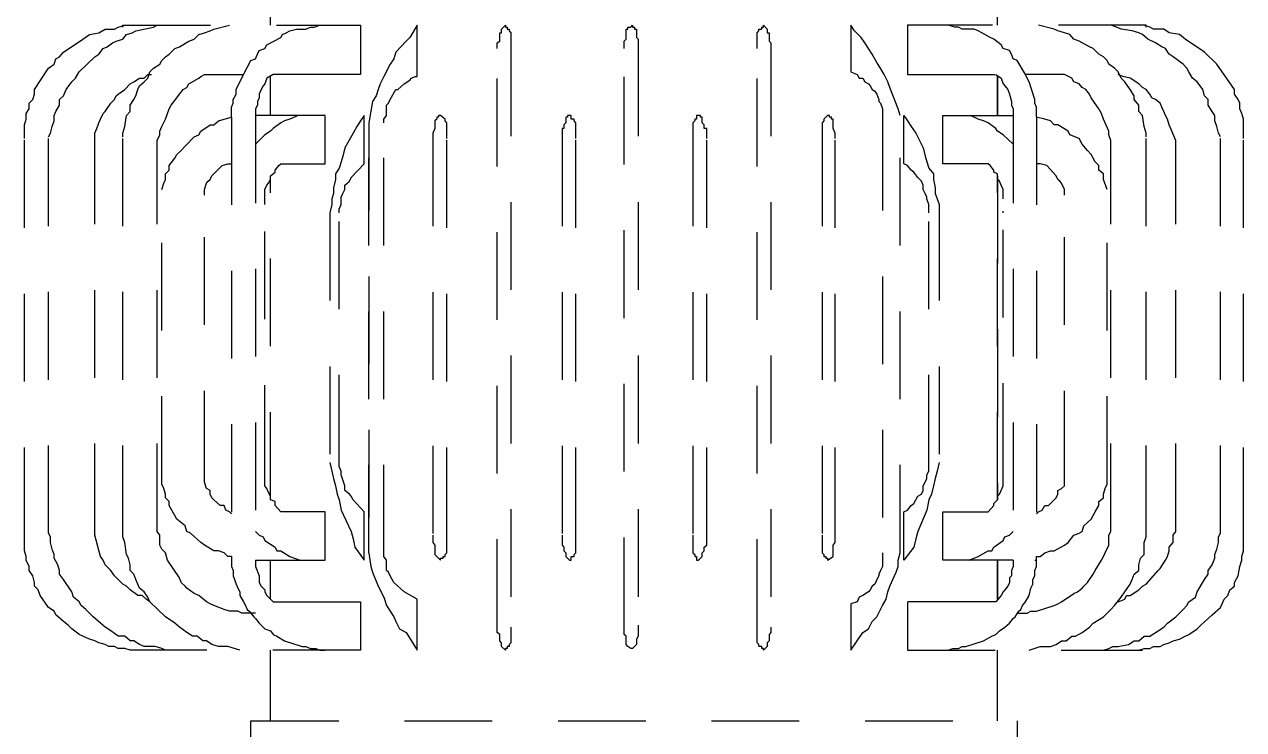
# Model space of a CAD drawing. Header units: metres. Extents: x 3162.2 to 3239.3, y 1435.1 to 1475.8.
# Drawn here: x 3177.377 to 3180.156, y 1465.12 to 1466.728 of the extents above; entities that cross this region are included whole.
import ezdxf

# ---------------------------------------------------------------- set-up
doc = ezdxf.new("R2010")
doc.units = ezdxf.units.M
doc.linetypes.add('CONTORNO_QUADRO_T', pattern=[0.35, 0.2, -0.15])
doc.layers.add('PDF29_Geometry', color=7, linetype='Continuous')

msp = doc.modelspace()

# ---------------------------------------------------------------- linework, layer by layer
at = {"layer": 'PDF29_Geometry', "linetype": 'CONTORNO_QUADRO_T', "lineweight": 25}
for points in [[(3177.9379, 1466.7259), (3177.9379, 1466.927)], [(3179.5952, 1466.7259), (3179.5952, 1466.927)], [(3177.9252, 1466.3174), (3177.9252, 1466.3343), (3177.9252, 1466.3386), (3177.9252, 1466.3513), (3177.9294, 1466.3618), (3177.9337, 1466.3661), (3177.9379, 1466.3745), (3177.9379, 1466.383), (3177.9485, 1466.3915), (3177.9485, 1466.3957), (3177.9569, 1466.4063), (3177.9612, 1466.4105), (3178.0628, 1466.4105), (3178.0628, 1466.5206), (3177.904, 1466.5206), (3177.904, 1465.5067), (3177.904, 1465.4919), (3177.9125, 1465.4707), (3177.9125, 1465.4665), (3177.9125, 1465.4559), (3177.9167, 1465.4475), (3177.9252, 1465.439), (3177.9252, 1465.4348), (3177.9294, 1465.4263), (3177.9442, 1465.4115), (3178.1432, 1465.4115), (3178.1432, 1465.3014), (3177.6627, 1465.3014), (3177.6183, 1465.3014), (3177.6056, 1465.3056), (3177.5908, 1465.3056), (3177.5823, 1465.3099), (3177.5696, 1465.3099), (3177.5611, 1465.3141), (3177.5463, 1465.3183), (3177.5378, 1465.3226), (3177.5251, 1465.3268), (3177.5103, 1465.3332), (3177.5019, 1465.3374), (3177.4849, 1465.3501), (3177.4765, 1465.3586), (3177.4659, 1465.367), (3177.4489, 1465.3818), (3177.4447, 1465.3903), (3177.432, 1465.3988), (3177.413, 1465.4263), (3177.4087, 1465.439), (3177.4003, 1465.4475), (3177.4003, 1465.4559), (3177.396, 1465.4707), (3177.3876, 1465.4834), (3177.3876, 1465.4919), (3177.3812, 1465.5067), (3177.3812, 1465.5152), (3177.377, 1465.5279), (3177.377, 1465.5364), (3177.377, 1465.5512), (3177.377, 1465.5639), (3177.377, 1466.4677), (3177.377, 1466.4761), (3177.377, 1466.491), (3177.377, 1466.4994), (3177.3812, 1466.5121), (3177.3812, 1466.5248), (3177.3876, 1466.5354), (3177.3876, 1466.5481), (3177.396, 1466.5566), (3177.4003, 1466.5693), (3177.4003, 1466.5799), (3177.432, 1466.6285), (3177.4447, 1466.637), (3177.4489, 1466.6497), (3177.4574, 1466.6539), (3177.4659, 1466.6645), (3177.5103, 1466.6942), (3177.5251, 1466.7047), (3177.5463, 1466.709), (3177.5611, 1466.7174), (3177.5696, 1466.7174), (3177.5823, 1466.7174), (3177.5908, 1466.7217), (3177.6056, 1466.7259)], [(3177.6987, 1465.3014), (3177.6902, 1465.3056), (3177.6754, 1465.3099), (3177.6627, 1465.3099), (3177.65, 1465.3099), (3177.6394, 1465.3141), (3177.6267, 1465.3226), (3177.6183, 1465.3226), (3177.6056, 1465.3332), (3177.5908, 1465.3332), (3177.5738, 1465.3459), (3177.5611, 1465.3543), (3177.5505, 1465.3628), (3177.5336, 1465.3776), (3177.5251, 1465.3861), (3177.5167, 1465.3945), (3177.5061, 1465.403), (3177.5019, 1465.4115), (3177.4892, 1465.4221), (3177.4849, 1465.4348), (3177.4659, 1465.4623), (3177.4574, 1465.475), (3177.4574, 1465.4834), (3177.4532, 1465.4961), (3177.4447, 1465.511), (3177.4447, 1465.5194), (3177.4405, 1465.5321), (3177.4362, 1465.5469), (3177.4362, 1465.5596), (3177.432, 1465.5681), (3177.432, 1466.4719), (3177.4362, 1466.4804), (3177.4405, 1466.4952), (3177.4447, 1466.5079), (3177.4447, 1466.5206), (3177.4489, 1466.5291), (3177.4574, 1466.5439), (3177.4574, 1466.5566), (3177.4659, 1466.565), (3177.4722, 1466.5799), (3177.4849, 1466.5968), (3177.4934, 1466.6053), (3177.5019, 1466.6201), (3177.5378, 1466.6539), (3177.5463, 1466.6603), (3177.5569, 1466.673), (3177.5654, 1466.6772), (3177.5781, 1466.6857), (3177.5865, 1466.6899), (3177.6013, 1466.6942), (3177.6098, 1466.7047), (3177.6225, 1466.709), (3177.631, 1466.7132), (3177.6712, 1466.7217), (3177.6797, 1466.7259)], [(3177.868, 1465.3014), (3177.8405, 1465.3099), (3177.8278, 1465.3099), (3177.8194, 1465.3099), (3177.8045, 1465.3141), (3177.7918, 1465.3226), (3177.7834, 1465.3226), (3177.7707, 1465.3332), (3177.7601, 1465.3332), (3177.7474, 1465.3416), (3177.7305, 1465.3543), (3177.7199, 1465.3628), (3177.6987, 1465.3776), (3177.6627, 1465.4115), (3177.6585, 1465.4221), (3177.65, 1465.4348), (3177.6394, 1465.4432), (3177.6352, 1465.4517), (3177.631, 1465.4623), (3177.6267, 1465.475), (3177.6183, 1465.4834), (3177.6183, 1465.4961), (3177.614, 1465.511), (3177.6098, 1465.5194), (3177.6056, 1465.5469), (3177.6013, 1465.5596), (3177.6013, 1465.5681), (3177.6013, 1466.4719), (3177.6013, 1466.4804), (3177.6056, 1466.4952), (3177.6098, 1466.5206), (3177.6183, 1466.5291), (3177.6183, 1466.5439), (3177.6267, 1466.5566), (3177.631, 1466.565), (3177.6352, 1466.5799), (3177.6394, 1466.5883), (3177.65, 1466.5968), (3177.6585, 1466.6053), (3177.6627, 1466.6201), (3177.6712, 1466.6285), (3177.686, 1466.637), (3177.6902, 1466.6455), (3177.6987, 1466.6539), (3177.7072, 1466.6603), (3177.7199, 1466.673), (3177.7305, 1466.6772), (3177.7516, 1466.6899), (3177.7643, 1466.6942), (3177.7749, 1466.7047), (3177.7876, 1466.709), (3177.8003, 1466.7132), (3177.8088, 1466.7174), (3177.8448, 1466.7259)], [(3177.6013, 1466.7217), (3177.6013, 1466.7259), (3178.1432, 1466.7259), (3178.1432, 1466.6137), (3177.9442, 1466.6137), (3177.9294, 1466.6053), (3177.9252, 1466.5926), (3177.921, 1466.5883), (3177.9167, 1466.5799), (3177.9125, 1466.5693), (3177.9125, 1466.5608), (3177.9083, 1466.5523), (3177.9083, 1466.5439), (3177.904, 1466.5354), (3177.904, 1466.5164)], [(3177.849, 1466.5164), (3177.849, 1465.5152), (3177.8405, 1465.5152), (3177.8321, 1465.5237), (3177.8194, 1465.5279), (3177.8088, 1465.5279), (3177.7876, 1465.5406), (3177.7791, 1465.5469), (3177.7559, 1465.5681), (3177.7474, 1465.5723), (3177.7432, 1465.585), (3177.7241, 1465.5999), (3177.7199, 1465.6083), (3177.7072, 1465.6316), (3177.7072, 1465.6401), (3177.6987, 1465.6485), (3177.6987, 1465.657), (3177.6945, 1465.6697), (3177.6902, 1465.6803), (3177.6902, 1466.3513), (3177.6945, 1466.3661), (3177.6987, 1466.3745), (3177.6987, 1466.3872), (3177.7072, 1466.3957), (3177.7072, 1466.4063), (3177.7199, 1466.4232), (3177.7241, 1466.4317), (3177.7347, 1466.4402), (3177.7432, 1466.4507), (3177.7643, 1466.4719), (3177.7749, 1466.4761), (3177.7791, 1466.4846), (3177.8003, 1466.4994), (3177.8088, 1466.4994), (3177.8194, 1466.5079), (3177.8321, 1466.5121), (3177.849, 1466.5164), (3177.849, 1466.5396), (3177.8532, 1466.5481), (3177.8532, 1466.5566), (3177.8596, 1466.5693), (3177.8596, 1466.5799), (3177.868, 1466.5968), (3177.8723, 1466.6053), (3177.8765, 1466.6137), (3177.8934, 1466.6455), (3177.904, 1466.6497), (3177.9083, 1466.6603), (3177.9125, 1466.6688), (3177.9252, 1466.673), (3177.9294, 1466.6815), (3177.9612, 1466.6984), (3177.9654, 1466.7047), (3177.9739, 1466.709), (3177.9823, 1466.7132), (3177.9972, 1466.7174), (3178.0056, 1466.7174), (3178.0183, 1466.7174), (3178.0289, 1466.7217), (3178.0374, 1466.7217), (3178.0501, 1466.7259), (3178.0585, 1466.7259)], [(3179.9339, 1466.7217), (3179.9339, 1466.7259), (3179.3899, 1466.7259), (3179.3899, 1466.6137), (3179.591, 1466.6137), (3179.6037, 1466.6053), (3179.6079, 1466.5926), (3179.6122, 1466.5883), (3179.6185, 1466.5799), (3179.6227, 1466.5693), (3179.627, 1466.5523), (3179.627, 1466.5439), (3179.6312, 1466.5354), (3179.6312, 1466.5164)], [(3179.6841, 1466.5164), (3179.6841, 1465.5152), (3179.6926, 1465.5152), (3179.7032, 1465.5237), (3179.7159, 1465.5279), (3179.7243, 1465.5279), (3179.7476, 1465.5406), (3179.7561, 1465.5469), (3179.7688, 1465.5639), (3179.7815, 1465.5681), (3179.7878, 1465.5723), (3179.7921, 1465.585), (3179.809, 1465.5999), (3179.8132, 1465.6083), (3179.8175, 1465.6168), (3179.8259, 1465.6316), (3179.8259, 1465.6401), (3179.8365, 1465.6485), (3179.8365, 1465.657), (3179.8408, 1465.6697), (3179.845, 1465.6803), (3179.845, 1466.3513), (3179.8365, 1466.3745), (3179.8365, 1466.3872), (3179.8259, 1466.3957), (3179.8259, 1466.4063), (3179.8175, 1466.4148), (3179.8132, 1466.4232), (3179.809, 1466.4317), (3179.8005, 1466.4402), (3179.7921, 1466.4507), (3179.7878, 1466.455), (3179.7815, 1466.4677), (3179.7603, 1466.4761), (3179.7561, 1466.4846), (3179.7328, 1466.4994), (3179.7243, 1466.4994), (3179.7159, 1466.5079), (3179.7032, 1466.5121), (3179.6841, 1466.5164), (3179.6841, 1466.5396), (3179.6799, 1466.5481), (3179.6799, 1466.5566), (3179.6672, 1466.5968), (3179.663, 1466.6053), (3179.6587, 1466.6137), (3179.6397, 1466.6455), (3179.6312, 1466.6497), (3179.627, 1466.6603), (3179.6227, 1466.6688), (3179.6079, 1466.673), (3179.6037, 1466.6815), (3179.5868, 1466.6942), (3179.5783, 1466.6984), (3179.5592, 1466.709), (3179.5508, 1466.7132), (3179.5423, 1466.7174), (3179.5296, 1466.7174), (3179.5148, 1466.7174), (3179.5063, 1466.7217), (3179.4979, 1466.7217), (3179.483, 1466.7259), (3179.4746, 1466.7259)], [(3179.6672, 1465.3014), (3179.6926, 1465.3099), (3179.7074, 1465.3099), (3179.7159, 1465.3099), (3179.7286, 1465.3141), (3179.7413, 1465.3226), (3179.7519, 1465.3226), (3179.7646, 1465.3332), (3179.773, 1465.3332), (3179.7878, 1465.3416), (3179.8048, 1465.3543), (3179.8132, 1465.3628), (3179.8365, 1465.3776), (3179.8535, 1465.3945), (3179.8619, 1465.403), (3179.8767, 1465.4221), (3179.8852, 1465.4348), (3179.8979, 1465.4517), (3179.9021, 1465.4623), (3179.9064, 1465.475), (3179.917, 1465.4834), (3179.917, 1465.4961), (3179.9212, 1465.511), (3179.9297, 1465.5194), (3179.9297, 1465.5321), (3179.9297, 1465.5469), (3179.9339, 1465.5596), (3179.9339, 1465.5681), (3179.9339, 1466.4719), (3179.9339, 1466.4804), (3179.9297, 1466.4952), (3179.9254, 1466.5206), (3179.917, 1466.5291), (3179.917, 1466.5439), (3179.9064, 1466.5566), (3179.9064, 1466.565), (3179.8979, 1466.5799), (3179.8852, 1466.5968), (3179.8767, 1466.6053), (3179.8704, 1466.6201), (3179.8619, 1466.6285), (3179.8492, 1466.637), (3179.845, 1466.6455), (3179.8365, 1466.6539), (3179.8259, 1466.6603), (3179.8132, 1466.673), (3179.8048, 1466.6772), (3179.7815, 1466.6899), (3179.7688, 1466.6942), (3179.7603, 1466.7047), (3179.7476, 1466.709), (3179.7328, 1466.7132), (3179.7243, 1466.7174), (3179.6884, 1466.7259)], [(3179.8365, 1465.3014), (3179.8492, 1465.3056), (3179.8577, 1465.3099), (3179.8704, 1465.3099), (3179.8937, 1465.3141), (3179.9064, 1465.3226), (3179.917, 1465.3226), (3179.9297, 1465.3332), (3179.9424, 1465.3332), (3179.9614, 1465.3459), (3179.9741, 1465.3543), (3179.9826, 1465.3628), (3180.0016, 1465.3776), (3180.0101, 1465.3861), (3180.0186, 1465.3945), (3180.027, 1465.403), (3180.0313, 1465.4115), (3180.0461, 1465.4221), (3180.0503, 1465.4348), (3180.0672, 1465.4623), (3180.0757, 1465.475), (3180.0757, 1465.4834), (3180.0842, 1465.4961), (3180.0905, 1465.511), (3180.0905, 1465.5194), (3180.0948, 1465.5321), (3180.099, 1465.5469), (3180.099, 1465.5596), (3180.1032, 1465.5681), (3180.1032, 1466.4719), (3180.099, 1466.4804), (3180.0948, 1466.4952), (3180.0905, 1466.5079), (3180.0905, 1466.5206), (3180.0842, 1466.5291), (3180.0757, 1466.5439), (3180.0757, 1466.5566), (3180.0672, 1466.565), (3180.063, 1466.5799), (3180.0503, 1466.5968), (3180.0397, 1466.6053), (3180.0313, 1466.6201), (3180.027, 1466.6285), (3180.0186, 1466.637), (3179.9953, 1466.6539), (3179.9868, 1466.6603), (3179.9783, 1466.673), (3179.9699, 1466.6772), (3179.9551, 1466.6857), (3179.9381, 1466.6942), (3179.9254, 1466.7047), (3179.917, 1466.709), (3179.9021, 1466.7132), (3179.8767, 1466.7174), (3179.8662, 1466.7217), (3179.8535, 1466.7259)], [(3179.8704, 1465.3014), (3179.917, 1465.3014), (3179.9297, 1465.3056), (3179.9424, 1465.3056), (3179.9508, 1465.3099), (3179.9656, 1465.3099), (3179.9741, 1465.3141), (3179.9868, 1465.3183), (3179.9953, 1465.3226), (3180.0101, 1465.3268), (3180.0228, 1465.3332), (3180.0313, 1465.3374), (3180.0503, 1465.3501), (3180.0588, 1465.3586), (3180.0757, 1465.3734), (3180.0842, 1465.3818), (3180.1032, 1465.3988), (3180.1075, 1465.4072), (3180.1117, 1465.4178), (3180.1202, 1465.4263), (3180.1244, 1465.439), (3180.135, 1465.4475), (3180.135, 1465.4559), (3180.1434, 1465.4707), (3180.1477, 1465.4919), (3180.1519, 1465.5067), (3180.1519, 1465.5152), (3180.1561, 1465.5279), (3180.1561, 1465.5364), (3180.1561, 1465.5512), (3180.1561, 1465.5639), (3180.1561, 1466.4677), (3180.1561, 1466.4761), (3180.1561, 1466.491), (3180.1561, 1466.5121), (3180.1519, 1466.5248), (3180.1477, 1466.5354), (3180.1477, 1466.5481), (3180.1434, 1466.5566), (3180.135, 1466.5693), (3180.135, 1466.5799), (3180.0948, 1466.637), (3180.0672, 1466.6645), (3180.0228, 1466.6942), (3180.0101, 1466.7047), (3179.9868, 1466.709), (3179.9741, 1466.7174), (3179.9656, 1466.7174), (3179.9508, 1466.7174), (3179.9424, 1466.7217), (3179.9297, 1466.7259)], [(3177.6627, 1465.4115), (3177.6543, 1465.4178), (3177.6458, 1465.4263), (3177.6352, 1465.4263), (3177.6183, 1465.439), (3177.6098, 1465.4475), (3177.6013, 1465.4517), (3177.5823, 1465.4707), (3177.5738, 1465.4834), (3177.5696, 1465.4877), (3177.5611, 1465.4961), (3177.5569, 1465.5067), (3177.5505, 1465.5152), (3177.5378, 1465.5639), (3177.5378, 1465.5723), (3177.5378, 1466.4634), (3177.5378, 1466.4719), (3177.5378, 1466.4804), (3177.5421, 1466.491), (3177.5463, 1466.5037), (3177.5505, 1466.5121), (3177.5569, 1466.5248), (3177.5611, 1466.5291), (3177.5738, 1466.5481), (3177.5823, 1466.5566), (3177.5865, 1466.565), (3177.5908, 1466.5693), (3177.6056, 1466.5799), (3177.6183, 1466.5926), (3177.6267, 1466.5968), (3177.6394, 1466.6053), (3177.65, 1466.6053), (3177.6585, 1466.6137), (3177.667, 1466.6137)], [(3177.904, 1465.3861), (3177.8723, 1465.3861), (3177.8638, 1465.3903), (3177.8532, 1465.3903), (3177.8448, 1465.3903), (3177.8321, 1465.3945), (3177.8088, 1465.403), (3177.8003, 1465.4072), (3177.7918, 1465.4115), (3177.7749, 1465.4263), (3177.7643, 1465.4305), (3177.7474, 1465.4432), (3177.7432, 1465.4475), (3177.7347, 1465.4559), (3177.7305, 1465.4665), (3177.7029, 1465.5067), (3177.6987, 1465.5237), (3177.6902, 1465.5321), (3177.686, 1465.5406), (3177.686, 1465.5512), (3177.686, 1465.5639), (3177.6797, 1465.5723), (3177.6797, 1466.4634), (3177.686, 1466.4761), (3177.686, 1466.4846), (3177.6902, 1466.4952), (3177.6987, 1466.5121), (3177.7072, 1466.5354), (3177.7114, 1466.5439), (3177.7241, 1466.5608), (3177.7305, 1466.5693), (3177.7389, 1466.5799), (3177.7474, 1466.5841), (3177.7516, 1466.5926), (3177.7749, 1466.6053), (3177.7791, 1466.6095), (3177.7876, 1466.6137), (3177.8765, 1466.6137)], [(3177.9379, 1466.5206), (3177.9379, 1466.6095)], [(3179.5952, 1466.6095), (3179.5952, 1466.5206), (3179.5952, 1466.6095), (3179.5952, 1466.5206)], [(3179.6397, 1465.3861), (3179.663, 1465.3861), (3179.6714, 1465.3903), (3179.6841, 1465.3903), (3179.7243, 1465.403), (3179.7328, 1465.4072), (3179.7413, 1465.4115), (3179.7688, 1465.4305), (3179.7773, 1465.4348), (3179.7878, 1465.4432), (3179.7921, 1465.4475), (3179.8005, 1465.4559), (3179.8132, 1465.475), (3179.8175, 1465.4834), (3179.8323, 1465.5067), (3179.8365, 1465.5152), (3179.8408, 1465.5237), (3179.8492, 1465.5406), (3179.8492, 1465.5512), (3179.8492, 1465.5639), (3179.8535, 1465.5723), (3179.8535, 1466.4634), (3179.8492, 1466.4761), (3179.8492, 1466.4846), (3179.8365, 1466.5121), (3179.8323, 1466.5248), (3179.8259, 1466.5354), (3179.809, 1466.5608), (3179.8048, 1466.5693), (3179.7963, 1466.5799), (3179.7878, 1466.5841), (3179.7815, 1466.5926), (3179.7688, 1466.5968), (3179.7646, 1466.6053), (3179.7476, 1466.6137), (3179.6587, 1466.6137)], [(3179.8704, 1465.4115), (3179.8852, 1465.4178), (3179.8894, 1465.4263), (3179.8979, 1465.4263), (3179.917, 1465.439), (3179.9254, 1465.4475), (3179.9339, 1465.4517), (3179.9508, 1465.4707), (3179.9614, 1465.4834), (3179.9656, 1465.4877), (3179.9783, 1465.5067), (3179.9826, 1465.5152), (3179.9868, 1465.5279), (3179.9868, 1465.5364), (3179.9953, 1465.5469), (3179.9953, 1465.5554), (3179.9953, 1465.5639), (3180.0016, 1465.5723), (3180.0016, 1466.4634), (3179.9868, 1466.4994), (3179.9826, 1466.5121), (3179.9783, 1466.5206), (3179.9741, 1466.5291), (3179.9699, 1466.5396), (3179.9656, 1466.5481), (3179.9551, 1466.5566), (3179.9466, 1466.5608), (3179.9424, 1466.5693), (3179.9339, 1466.5799), (3179.9254, 1466.5841), (3179.917, 1466.5926), (3179.8979, 1466.6053), (3179.881, 1466.6095), (3179.8704, 1466.6137)], [(3178.0014, 1466.5206), (3177.9823, 1466.5121), (3177.9696, 1466.5079), (3177.9612, 1466.5037), (3177.9442, 1466.491), (3177.9379, 1466.4846), (3177.9252, 1466.4761), (3177.904, 1466.455)], [(3179.373, 1465.5237), (3179.373, 1466.5206)], [(3179.6312, 1465.5067), (3179.4703, 1465.5067), (3179.4703, 1465.6168), (3179.5741, 1465.6168), (3179.5868, 1465.6316), (3179.5868, 1465.6358), (3179.5952, 1465.6443), (3179.5952, 1465.6528), (3179.5995, 1465.657), (3179.6037, 1465.6655), (3179.6079, 1465.6761), (3179.6079, 1465.6845), (3179.6079, 1465.6888), (3179.6079, 1465.7099), (3179.6079, 1466.3301), (3179.6079, 1466.3386), (3179.6079, 1466.3428), (3179.6079, 1466.3513), (3179.6037, 1466.3618), (3179.5995, 1466.3703), (3179.5952, 1466.3745), (3179.5952, 1466.3872), (3179.5868, 1466.3915), (3179.5868, 1466.3957), (3179.5783, 1466.4063), (3179.5741, 1466.4105), (3179.4703, 1466.4105), (3179.4703, 1466.5206), (3179.6312, 1466.5206), (3179.6312, 1465.5067), (3179.6312, 1465.4919), (3179.627, 1465.4834), (3179.627, 1465.4707), (3179.6227, 1465.4665), (3179.6227, 1465.4559), (3179.6185, 1465.4475), (3179.6122, 1465.439), (3179.6079, 1465.4348), (3179.6037, 1465.4263), (3179.591, 1465.4115), (3179.3899, 1465.4115), (3179.3899, 1465.3014), (3179.8704, 1465.3014), (3179.9254, 1465.3014)], [(3179.6312, 1466.455), (3179.6079, 1466.4761), (3179.5952, 1466.4846), (3179.591, 1466.491), (3179.5741, 1466.5037), (3179.5635, 1466.5079), (3179.5508, 1466.5121), (3179.5338, 1466.5206)], [(3178.1623, 1465.5237), (3178.1623, 1466.5037)], [(3177.849, 1465.6126), (3177.8448, 1465.6168), (3177.8363, 1465.621), (3177.8321, 1465.6316), (3177.8236, 1465.6316), (3177.8088, 1465.6443), (3177.8045, 1465.6485), (3177.8003, 1465.657), (3177.8003, 1465.6655), (3177.7918, 1465.6697), (3177.7876, 1465.6845), (3177.7876, 1465.693), (3177.7876, 1466.3386), (3177.7876, 1466.347), (3177.7876, 1466.3513), (3177.7918, 1466.3661), (3177.7961, 1466.3703), (3177.8003, 1466.3745), (3177.8045, 1466.383), (3177.8278, 1466.4063), (3177.8405, 1466.4105), (3177.849, 1466.4105)], [(3179.6841, 1465.6126), (3179.6884, 1465.6168), (3179.6968, 1465.621), (3179.7032, 1465.6316), (3179.7116, 1465.6316), (3179.7243, 1465.6443), (3179.7286, 1465.6485), (3179.7328, 1465.657), (3179.7328, 1465.6655), (3179.7413, 1465.6697), (3179.7476, 1465.6761), (3179.7476, 1465.6845), (3179.7476, 1465.693), (3179.7476, 1466.3386), (3179.7476, 1466.347), (3179.7476, 1466.3513), (3179.7413, 1466.3661), (3179.737, 1466.3703), (3179.7328, 1466.3745), (3179.7286, 1466.383), (3179.7074, 1466.4063), (3179.6926, 1466.4105), (3179.6841, 1466.4105)], [(3177.9379, 1465.6443), (3177.9379, 1466.383)], [(3179.5952, 1465.6443), (3179.5952, 1466.383)], [(3179.5952, 1466.383), (3179.5952, 1465.6443), (3179.5952, 1466.383)], [(3177.904, 1465.5067), (3178.0628, 1465.5067), (3178.0628, 1465.6168), (3177.9612, 1465.6168), (3177.9485, 1465.6316), (3177.9485, 1465.6401), (3177.9379, 1465.6443), (3177.9379, 1465.6528), (3177.9337, 1465.6612), (3177.9294, 1465.6697), (3177.9252, 1465.6761), (3177.9252, 1465.6888), (3177.9252, 1465.6972), (3177.9252, 1465.7057), (3177.9252, 1466.3386)], [(3179.6079, 1466.2983), (3179.6079, 1466.3026)], [(3177.904, 1465.5723), (3177.9125, 1465.5639), (3177.921, 1465.5596), (3177.9252, 1465.5512), (3177.9485, 1465.5364), (3177.9527, 1465.5279), (3177.9612, 1465.5279), (3177.9823, 1465.5152), (3177.9929, 1465.511), (3178.0056, 1465.5067)], [(3179.5296, 1465.5067), (3179.5423, 1465.511), (3179.5508, 1465.5152), (3179.5741, 1465.5279), (3179.5825, 1465.5279), (3179.5868, 1465.5364), (3179.6079, 1465.5512), (3179.6122, 1465.5596), (3179.6227, 1465.5639), (3179.6312, 1465.5723)], [(3177.849, 1465.5152), (3177.849, 1465.4919), (3177.8532, 1465.4834), (3177.8532, 1465.4707), (3177.8596, 1465.4517), (3177.8638, 1465.4432), (3177.868, 1465.4348), (3177.868, 1465.4263), (3177.8765, 1465.4115), (3177.8807, 1465.403), (3177.885, 1465.3945), (3177.8892, 1465.3903), (3177.8998, 1465.3776), (3177.904, 1465.3734), (3177.9125, 1465.3628), (3177.921, 1465.3543), (3177.9252, 1465.3501), (3177.9379, 1465.3459), (3177.9442, 1465.3374), (3177.9527, 1465.3332), (3177.9696, 1465.3226), (3178.0099, 1465.3099), (3178.0183, 1465.3099), (3178.0289, 1465.3056), (3178.0416, 1465.3056), (3178.0501, 1465.3014), (3178.0628, 1465.3014)], [(3179.4703, 1465.3014), (3179.483, 1465.3014), (3179.4936, 1465.3056), (3179.5063, 1465.3056), (3179.5148, 1465.3099), (3179.5233, 1465.3099), (3179.5635, 1465.3226), (3179.5825, 1465.3332), (3179.591, 1465.3374), (3179.5995, 1465.3459), (3179.6122, 1465.3543), (3179.6227, 1465.3628), (3179.6312, 1465.3734), (3179.6354, 1465.3776), (3179.6439, 1465.3903), (3179.6481, 1465.3945), (3179.6524, 1465.403), (3179.6587, 1465.4115), (3179.6672, 1465.4263), (3179.6714, 1465.4432), (3179.6757, 1465.4517), (3179.6757, 1465.4623), (3179.6799, 1465.4707), (3179.6799, 1465.4834), (3179.6841, 1465.4919), (3179.6841, 1465.5152)], [(3177.9379, 1465.4178), (3177.9379, 1465.5067)], [(3179.5952, 1465.4178), (3179.5952, 1465.5067)], [(3179.5952, 1465.5067), (3179.5952, 1465.4178), (3179.5952, 1465.5067)], [(3179.6799, 1465.5067), (3179.6841, 1465.5067)], [(3177.9379, 1465.1405), (3177.9379, 1465.3014)], [(3179.5952, 1465.1405), (3179.5952, 1465.3014)]]:
    msp.add_lwpolyline(points, dxfattribs=at)
for points in [[(3178.2723, 1465.4178), (3178.2427, 1465.4348), (3178.2194, 1465.4559), (3178.2152, 1465.4623), (3178.2109, 1465.4707), (3178.2067, 1465.4792), (3178.2025, 1465.4834), (3178.2025, 1465.4919), (3178.2025, 1465.5025), (3178.2025, 1465.5067), (3178.1961, 1465.5152), (3178.1961, 1465.5237), (3178.1961, 1466.5037), (3178.1961, 1466.5121), (3178.2025, 1466.5206), (3178.2025, 1466.5291), (3178.2025, 1466.5354), (3178.2025, 1466.5439), (3178.2067, 1466.5481), (3178.2109, 1466.5566), (3178.2236, 1466.5799), (3178.2279, 1466.5799), (3178.2427, 1466.5926), (3178.2554, 1466.601), (3178.2596, 1466.6053), (3178.2681, 1466.6095), (3178.2723, 1466.6095), (3178.2723, 1466.7259), (3178.2554, 1466.6984), (3178.2469, 1466.6899), (3178.2236, 1466.6645), (3178.2194, 1466.6497), (3178.2109, 1466.637), (3178.1961, 1466.6095), (3178.1877, 1466.5926), (3178.1834, 1466.5799), (3178.1792, 1466.565), (3178.1707, 1466.5523), (3178.1623, 1466.5037), (3178.1623, 1465.5237), (3178.1665, 1465.4919), (3178.1707, 1465.4792), (3178.1834, 1465.4475), (3178.1961, 1465.4221), (3178.2025, 1465.403), (3178.2109, 1465.3903), (3178.2194, 1465.3776), (3178.2236, 1465.367), (3178.2321, 1465.3501), (3178.2469, 1465.3416), (3178.2723, 1465.3014)], [(3178.4544, 1466.673), (3178.4544, 1466.6857), (3178.4607, 1466.6899), (3178.4607, 1466.709), (3178.4649, 1466.709), (3178.4649, 1466.7174), (3178.4734, 1466.7259), (3178.4734, 1466.7217), (3178.4776, 1466.7217), (3178.4776, 1466.7174), (3178.4819, 1466.7174), (3178.4819, 1466.7132), (3178.4861, 1466.709), (3178.4861, 1466.6984), (3178.4861, 1466.6942), (3178.4861, 1466.673), (3178.4861, 1465.3543), (3178.4861, 1465.3332), (3178.4861, 1465.3268), (3178.4861, 1465.3183), (3178.4819, 1465.3141), (3178.4819, 1465.3099), (3178.4776, 1465.3099), (3178.4776, 1465.3056), (3178.4734, 1465.3056), (3178.4734, 1465.3014), (3178.4649, 1465.3099), (3178.4649, 1465.3183), (3178.4607, 1465.3226), (3178.4607, 1465.3374), (3178.4544, 1465.3416), (3178.4544, 1465.3543)], [(3178.7761, 1465.3586), (3178.7761, 1465.3332), (3178.7719, 1465.3268), (3178.7719, 1465.3226), (3178.7719, 1465.3141), (3178.7676, 1465.3099), (3178.7634, 1465.3056), (3178.7592, 1465.3056), (3178.7528, 1465.3099), (3178.7486, 1465.3141), (3178.7486, 1465.3226), (3178.7486, 1465.3332), (3178.7443, 1465.3374), (3178.7443, 1465.3586), (3178.7443, 1466.673), (3178.7443, 1466.6899), (3178.7486, 1466.6942), (3178.7486, 1466.709), (3178.7486, 1466.7132), (3178.7486, 1466.7174), (3178.7528, 1466.7174), (3178.7528, 1466.7217), (3178.7592, 1466.7217), (3178.7634, 1466.7259), (3178.7634, 1466.7217), (3178.7676, 1466.7217), (3178.7676, 1466.7174), (3178.7719, 1466.7174), (3178.7719, 1466.7132), (3178.7719, 1466.709), (3178.7719, 1466.6984), (3178.7761, 1466.6942), (3178.7761, 1466.673)], [(3179.047, 1466.673), (3179.047, 1466.6942), (3179.047, 1466.6984), (3179.047, 1466.709), (3179.0513, 1466.7132), (3179.0513, 1466.7174), (3179.0576, 1466.7174), (3179.0576, 1466.7217), (3179.0618, 1466.7217), (3179.0618, 1466.7259), (3179.0703, 1466.7174), (3179.0703, 1466.709), (3179.0745, 1466.709), (3179.0745, 1466.6899), (3179.0788, 1466.6857), (3179.0788, 1466.673), (3179.0788, 1465.3543), (3179.0788, 1465.3416), (3179.0745, 1465.3374), (3179.0745, 1465.3226), (3179.0703, 1465.3183), (3179.0703, 1465.3099), (3179.0618, 1465.3014), (3179.0618, 1465.3056), (3179.0576, 1465.3056), (3179.0576, 1465.3099), (3179.0513, 1465.3099), (3179.0513, 1465.3141), (3179.047, 1465.3183), (3179.047, 1465.3268), (3179.047, 1465.3332), (3179.047, 1465.3543)], [(3179.3328, 1465.5237), (3179.3328, 1465.4961), (3179.3328, 1465.4919), (3179.3285, 1465.4834), (3179.3243, 1465.475), (3179.3243, 1465.4707), (3179.3201, 1465.4623), (3179.3158, 1465.4517), (3179.3095, 1465.4475), (3179.3052, 1465.439), (3179.301, 1465.4348), (3179.2883, 1465.4263), (3179.2798, 1465.4221), (3179.2756, 1465.4115), (3179.2608, 1465.4072), (3179.2608, 1465.3014), (3179.2883, 1465.3416), (3179.301, 1465.3501), (3179.3095, 1465.367), (3179.3201, 1465.3776), (3179.3328, 1465.403), (3179.3412, 1465.4178), (3179.3455, 1465.4348), (3179.3497, 1465.4475), (3179.3645, 1465.4792), (3179.3687, 1465.4919), (3179.3687, 1465.5067), (3179.373, 1465.5237), (3179.373, 1466.5206), (3179.3687, 1466.5354), (3179.3497, 1466.5841), (3179.3455, 1466.5968), (3179.337, 1466.6137), (3179.3285, 1466.6285), (3179.3201, 1466.6412), (3179.3095, 1466.6603), (3179.2925, 1466.6857), (3179.2841, 1466.6984), (3179.2693, 1466.7132), (3179.2608, 1466.7259), (3179.2608, 1466.6201), (3179.2756, 1466.6137), (3179.2798, 1466.6053), (3179.2883, 1466.6053), (3179.2925, 1466.5968), (3179.301, 1466.5926), (3179.3052, 1466.5883), (3179.3095, 1466.5799), (3179.3158, 1466.5756), (3179.3201, 1466.5693), (3179.3243, 1466.5566), (3179.3243, 1466.5523), (3179.3285, 1466.5481), (3179.3328, 1466.5354), (3179.3328, 1466.5291), (3179.3328, 1466.5037)], [(3178.1517, 1465.5067), (3178.1517, 1465.6168), (3178.1263, 1465.6443), (3178.122, 1465.6528), (3178.1178, 1465.657), (3178.1072, 1465.6655), (3178.1072, 1465.6761), (3178.0988, 1465.7015), (3178.0988, 1465.7099), (3178.0945, 1465.7205), (3178.0945, 1465.729), (3178.0945, 1466.2983), (3178.0945, 1466.3068), (3178.0988, 1466.3174), (3178.0988, 1466.3301), (3178.0988, 1466.3343), (3178.103, 1466.3428), (3178.1072, 1466.3513), (3178.1072, 1466.3618), (3178.1178, 1466.3703), (3178.122, 1466.3788), (3178.1517, 1466.4105), (3178.1517, 1466.5206), (3178.1432, 1466.5079), (3178.1347, 1466.4952), (3178.1263, 1466.4804), (3178.1072, 1466.4465), (3178.103, 1466.4275), (3178.0988, 1466.4148), (3178.0945, 1466.3999), (3178.0861, 1466.3872), (3178.0861, 1466.3745), (3178.0818, 1466.3555), (3178.0818, 1466.3428), (3178.0776, 1466.3301), (3178.0776, 1466.3174), (3178.0734, 1466.2983), (3178.0734, 1465.729), (3178.0776, 1465.7099), (3178.0818, 1465.693), (3178.0861, 1465.6761), (3178.0903, 1465.657), (3178.0945, 1465.6443), (3178.0988, 1465.621), (3178.122, 1465.5723), (3178.1263, 1465.5554), (3178.1305, 1465.5364)], [(3178.3401, 1466.4677), (3178.3401, 1466.491), (3178.3401, 1466.4952), (3178.3401, 1466.5037), (3178.3358, 1466.5079), (3178.3358, 1466.5121), (3178.3252, 1466.5206), (3178.321, 1466.5206), (3178.321, 1466.5164), (3178.3168, 1466.5164), (3178.3168, 1466.5121), (3178.3125, 1466.5079), (3178.3125, 1466.5037), (3178.3125, 1466.4994), (3178.3125, 1466.491), (3178.3083, 1466.4804), (3178.3083, 1466.4677), (3178.3083, 1465.5639), (3178.3083, 1465.5469), (3178.3125, 1465.5406), (3178.3125, 1465.5279), (3178.3125, 1465.5237), (3178.3125, 1465.5194), (3178.3168, 1465.5152), (3178.3252, 1465.5067), (3178.3252, 1465.511), (3178.3316, 1465.511), (3178.3316, 1465.5152), (3178.3358, 1465.5152), (3178.3358, 1465.5194), (3178.3401, 1465.5237), (3178.3401, 1465.5321), (3178.3401, 1465.5364), (3178.3401, 1465.5639)], [(3178.6343, 1466.4677), (3178.6343, 1466.491), (3178.6343, 1466.4952), (3178.6343, 1466.5037), (3178.63, 1466.5079), (3178.63, 1466.5121), (3178.6237, 1466.5121), (3178.6237, 1466.5164), (3178.6237, 1466.5206), (3178.6152, 1466.5206), (3178.6152, 1466.5164), (3178.611, 1466.5164), (3178.611, 1466.5121), (3178.611, 1466.5037), (3178.6068, 1466.4994), (3178.6068, 1466.491), (3178.6025, 1466.491), (3178.6025, 1466.4677), (3178.6025, 1465.5639), (3178.6025, 1465.5406), (3178.6068, 1465.5364), (3178.6068, 1465.5279), (3178.611, 1465.5237), (3178.611, 1465.5152), (3178.6195, 1465.5067), (3178.6237, 1465.5067), (3178.6237, 1465.511), (3178.6237, 1465.5152), (3178.63, 1465.5152), (3178.63, 1465.5194), (3178.6343, 1465.5237), (3178.6343, 1465.5321), (3178.6343, 1465.5364), (3178.6343, 1465.5639)], [(3178.9327, 1466.4677), (3178.9327, 1466.491), (3178.9264, 1466.491), (3178.9264, 1466.4994), (3178.9221, 1466.5037), (3178.9221, 1466.5121), (3178.9221, 1466.5164), (3178.9179, 1466.5164), (3178.9179, 1466.5206), (3178.9094, 1466.5206), (3178.9094, 1466.5164), (3178.9094, 1466.5121), (3178.9052, 1466.5121), (3178.9052, 1466.5079), (3178.901, 1466.5037), (3178.901, 1466.491), (3178.901, 1466.4677), (3178.901, 1465.5639), (3178.901, 1465.5406), (3178.901, 1465.5364), (3178.901, 1465.5237), (3178.9052, 1465.5194), (3178.9052, 1465.5152), (3178.9094, 1465.5152), (3178.9094, 1465.511), (3178.9094, 1465.5067), (3178.9137, 1465.5067), (3178.9179, 1465.511), (3178.9221, 1465.5152), (3178.9221, 1465.5237), (3178.9264, 1465.5279), (3178.9264, 1465.5364), (3178.9327, 1465.5406), (3178.9327, 1465.5639)], [(3179.2248, 1466.4677), (3179.2248, 1466.4804), (3179.2206, 1466.491), (3179.2206, 1466.4994), (3179.2206, 1466.5037), (3179.2206, 1466.5121), (3179.2164, 1466.5121), (3179.2164, 1466.5164), (3179.2121, 1466.5164), (3179.2121, 1466.5206), (3179.2079, 1466.5206), (3179.1994, 1466.5121), (3179.1994, 1466.5079), (3179.1952, 1466.5037), (3179.1952, 1466.4952), (3179.1952, 1466.491), (3179.1952, 1466.4677), (3179.1952, 1465.5639), (3179.1952, 1465.5364), (3179.1952, 1465.5321), (3179.1952, 1465.5237), (3179.1994, 1465.5194), (3179.1994, 1465.5152), (3179.2037, 1465.5152), (3179.2037, 1465.511), (3179.2079, 1465.511), (3179.2079, 1465.5067), (3179.2206, 1465.5152), (3179.2206, 1465.5237), (3179.2206, 1465.5279), (3179.2206, 1465.5406), (3179.2248, 1465.5469), (3179.2248, 1465.5639)], [(3179.4619, 1465.729), (3179.4576, 1465.7099), (3179.4534, 1465.693), (3179.4492, 1465.6761), (3179.4449, 1465.657), (3179.4386, 1465.6443), (3179.4344, 1465.621), (3179.4132, 1465.5723), (3179.409, 1465.5554), (3179.4047, 1465.5364), (3179.3814, 1465.5067), (3179.3814, 1465.6168), (3179.3899, 1465.621), (3179.3984, 1465.6316), (3179.4047, 1465.6358), (3179.409, 1465.6443), (3179.4132, 1465.6528), (3179.4217, 1465.657), (3179.4259, 1465.6655), (3179.4259, 1465.6761), (3179.4301, 1465.6845), (3179.4344, 1465.693), (3179.4344, 1465.7015), (3179.4386, 1465.7099), (3179.4386, 1465.729), (3179.4386, 1466.2983), (3179.4386, 1466.3174), (3179.4344, 1466.3301), (3179.4344, 1466.3343), (3179.4301, 1466.3428), (3179.4259, 1466.3513), (3179.4259, 1466.3618), (3179.4217, 1466.3703), (3179.4132, 1466.3788), (3179.4047, 1466.3915), (3179.3984, 1466.3957), (3179.3899, 1466.4063), (3179.3814, 1466.4105), (3179.3814, 1466.5206), (3179.3899, 1466.5079), (3179.3984, 1466.4952), (3179.409, 1466.4804), (3179.4259, 1466.4465), (3179.4301, 1466.4275), (3179.4344, 1466.4148), (3179.4386, 1466.3999), (3179.4492, 1466.3872), (3179.4492, 1466.3745), (3179.4534, 1466.3555), (3179.4534, 1466.3428), (3179.4576, 1466.3301), (3179.4619, 1466.3174), (3179.4619, 1466.2983)], [(3179.6397, 1465.1003), (3177.8934, 1465.1003), (3177.8934, 1465.1405), (3179.6397, 1465.1405)]]:
    msp.add_lwpolyline(points, close=True, dxfattribs=at)

doc.saveas('drawing.dxf')
